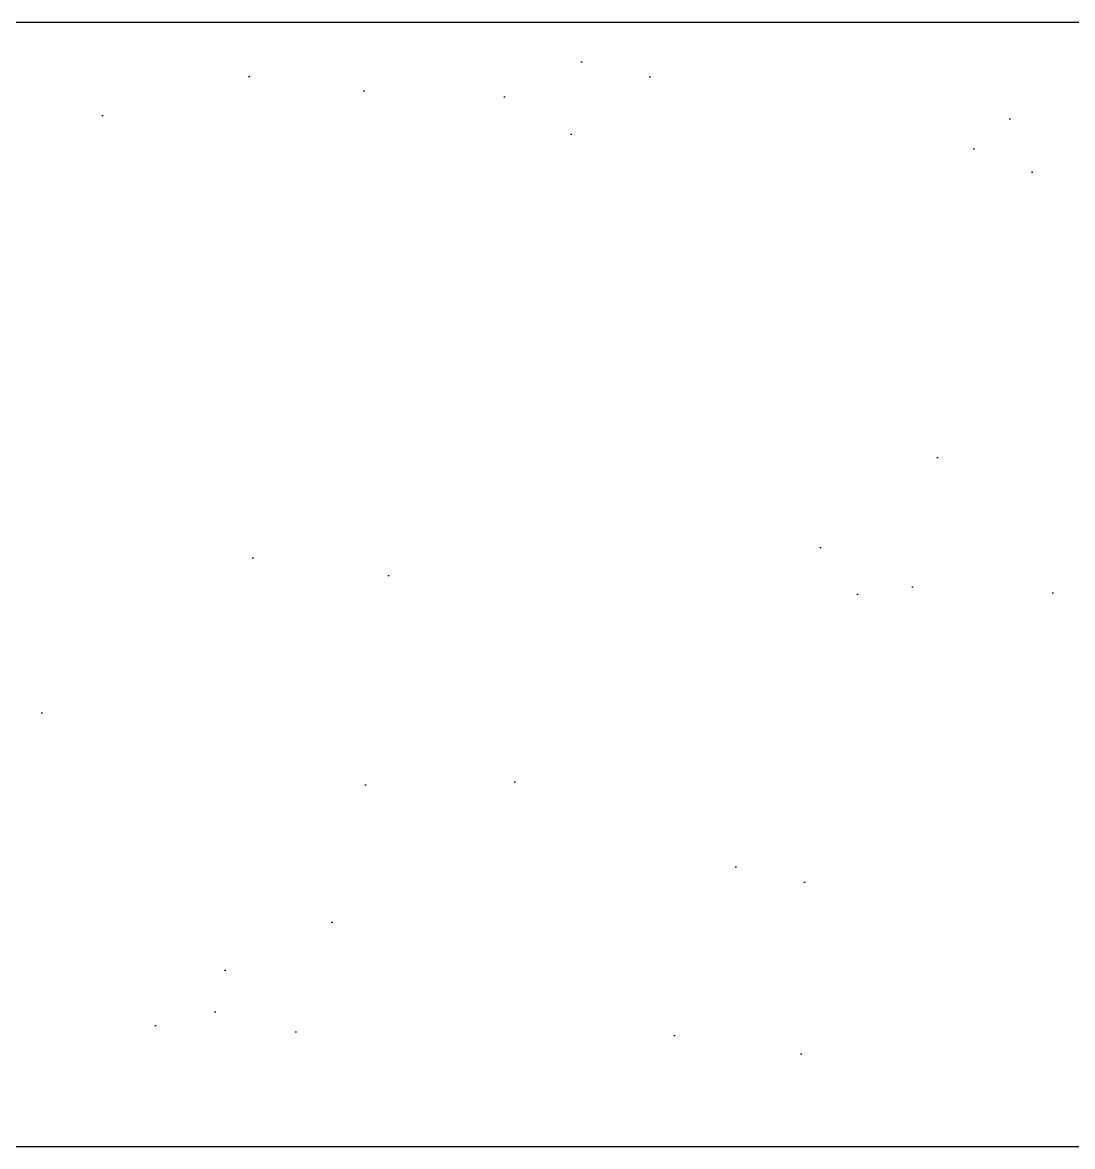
# Model space of a CAD drawing. Header units: inches. Extents: x -2661 to 42767, y -1222 to 9099.
# Drawn here: x 2349.065 to 2350.933, y 1412.871 to 1414.871 of the extents above; entities that cross this region are included whole.
import ezdxf

# ---------------------------------------------------------------- set-up
doc = ezdxf.new("R2010")
doc.units = ezdxf.units.IN
doc.header["$LTSCALE"] = 12
doc.header["$MEASUREMENT"] = 0
doc.layers.add('S-ARCH', color=1, linetype='CONTINUOUS')

# ---------------------------------------------------------------- blocks, each defined once
blk = doc.blocks.new('ARCH_Roof Deck_TILE 2')
at = {"layer": 'S-ARCH'}
h = blk.add_hatch(dxfattribs=at)
h.set_pattern_fill('AR-SAND', color=256, scale=0.5, angle=30, style=0)
h.set_pattern_definition([(67.5, (-6.7498, 8.0033), (-0.508983, 0.81859), [0, -0.76, 0, -0.85, 0, -0.8125]), (37.5, (-6.7498, 8.0033), (0.0608, 1.66447), [0, -0.41, 0, -0.685, 0, -0.2625]), (357.5, (-7.2824, 7.6958), (1.347048, 0.780986), [0, -0.25, 0, -0.9, 0, -1.175]), (347.5, (-7.2824, 7.6958), (1.08227, 1.131576), [0, -0.125, 0, -0.59, 0, -0.675])])
h.paths.add_polyline_path([(-11.5, 10.0033), (-11.5, 8.0033), (-35.5, 8.0033), (-35.5, 10.0033)])
blk.add_lwpolyline([(-11.5, 10.0033), (-35.5, 10.0033), (-35.5, 8.0033), (-11.5, 8.0033)], close=True, dxfattribs=at)

msp = doc.modelspace()

# ---------------------------------------------------------------- block references
at = {"layer": 'S-ARCH'}
msp.add_blockref('ARCH_Roof Deck_TILE 2', (2376.59544, 1404.86732), dxfattribs=at)

doc.saveas('drawing.dxf')
